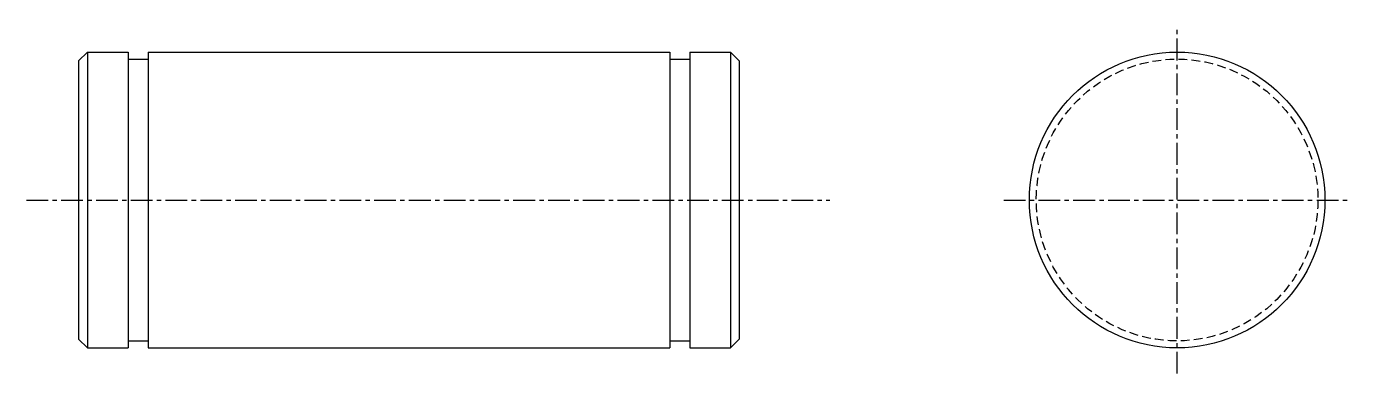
# Model space of a CAD drawing. Extents: x 3 to 139, y 64 to 249.
# Drawn here: x 62.4 to 138.5, y 229.5 to 249.4 of the extents above; entities outside this region: 2.
import ezdxf

# ---------------------------------------------------------------- set-up
doc = ezdxf.new("R2010")
doc.units = 0
doc.linetypes.add('CENTER', pattern=[2, 1.25, -0.25, 0.25, -0.25])
doc.linetypes.add('DASHED', pattern=[0.75, 0.5, -0.25])
doc.layers.get('0').update_dxf_attribs({"linetype": 'CONTINUOUS'})
doc.layers.add('CENTER', color=1, linetype='CENTER')

msp = doc.modelspace()

# ---------------------------------------------------------------- linework, layer by layer
at = {"color": 7, "linetype": 'CONTINUOUS'}
for p, q in [((65.872, 247.969), (65.372, 247.469)), ((65.872, 247.969), (65.872, 230.969)), ((65.872, 247.969), (68.222, 247.969)), ((68.222, 247.969), (68.222, 230.969)), ((68.222, 247.569), (69.372, 247.569)), ((69.372, 247.969), (99.372, 247.969)), ((69.372, 247.969), (69.372, 230.969)), ((99.372, 247.969), (99.372, 230.969)), ((99.372, 247.569), (100.522, 247.569)), ((100.522, 247.969), (102.872, 247.969)), ((100.522, 247.969), (100.522, 230.969)), ((102.872, 247.969), (102.872, 230.969)), ((102.872, 247.969), (103.372, 247.469)), ((65.372, 247.469), (65.372, 231.469)), ((103.372, 247.469), (103.372, 231.469)), ((65.872, 230.969), (65.372, 231.469)), ((65.872, 230.969), (68.222, 230.969)), ((68.222, 231.369), (69.372, 231.369)), ((69.372, 230.969), (99.372, 230.969)), ((99.372, 231.369), (100.522, 231.369)), ((100.522, 230.969), (102.872, 230.969)), ((102.872, 230.969), (103.372, 231.469))]:
    msp.add_line(p, q, dxfattribs=at)
msp.add_circle((128.554, 239.469), 8.5, dxfattribs=at)
at = {"color": 3, "linetype": 'DASHED'}
msp.add_circle((128.554, 239.469), 8.1, dxfattribs=at)
at = {"layer": 'CENTER', "color": 1, "linetype": 'CENTER'}
for p, q in [((128.554, 229.496), (128.554, 249.442)), ((62.372, 239.469), (108.581, 239.469)), ((118.581, 239.469), (138.528, 239.469))]:
    msp.add_line(p, q, dxfattribs=at)

# ---------------------------------------------------------------- texts
at = {"color": 7, "linetype": 'CONTINUOUS'}
for s, p in [('CCG 17-30', (2.934, 94.137)), ('CCG17', (2.934, 64.137))]:
    msp.add_text(s, height=8, dxfattribs=at).set_placement(p)

doc.saveas('drawing.dxf')
